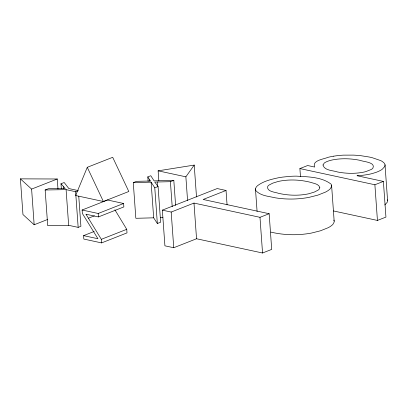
<?xml version="1.0" encoding="UTF-8"?>
<svg xmlns="http://www.w3.org/2000/svg" width="408" height="408" viewBox="0 0 408 408"><rect width="100%" height="100%" fill="white"/><g stroke="black" fill="none" stroke-linecap="round" stroke-linejoin="round"><path stroke-width="0.61" d="M87.276 167.311L75.638 195.514L103.387 201.501L128.806 191.495L112.695 157.309L87.276 167.311L103.387 201.501M187.578 200.603L185.869 176.822L194.218 165.082L158.12 170.835L158.839 180.846M384.795 204.944L387.269 202.21A29.254 8.843 -4.1 0 0 387.386 199.808M47.573 219.489L34.16 224.767L22.955 214.531L20.4 178.857L31.605 189.093L57.263 178.995L57.982 189.006M45.155 189.995L48.496 188.685L65.265 188.522L60.986 183.768L64.189 182.509L68.845 188.557L78.356 190.613L75.608 191.694L66.096 189.638L45.155 189.995L47.716 225.675L68.656 225.318L78.163 227.368L80.912 226.287L78.759 196.243M155.402 182.039L154.775 182.044L158.08 186.538L160.64 222.212L157.34 223.513L153.668 217.826L135.839 218.295L133.278 182.621L136.553 181.331L148.935 181.035A30.977 9.369 -4.1 0 1 149.904 181.024L150.501 181.03A34.512 10.435 -4.1 0 1 150.124 180.606L147.808 176.899L150.797 175.726L154.086 180.877L173.813 180.346L175.608 205.382M83.589 235.635L97.925 238.726L82.36 213.45L82.115 210.013L107.528 200.007L123.609 203.48L123.859 206.917L98.44 216.923L85.915 214.215A38.388 26.321 68.5 0 1 86.374 214.878L101.327 239.323L101.587 242.903L83.834 239.073L83.589 235.635L94.228 231.443M157.34 223.513L154.78 187.838L158.08 186.538M156.458 182.024L170.411 181.682L173.813 180.346M82.115 210.013L98.195 213.481L123.609 203.48M88.49 218.178L94.401 215.852M226.037 190.465L203.143 199.476L269.147 213.716L271.702 249.395L262.548 253.001L196.544 238.756L173.747 247.727L164.914 245.825L162.359 210.145L217.204 188.557L226.037 190.465L227.067 204.857M101.327 239.323L126.745 229.321L114.893 209.799M162.359 210.145L171.187 212.053L193.989 203.077L259.988 217.321L269.147 213.716M101.587 242.903L127 232.897L126.745 229.321M300.482 176.715L299.895 168.575L307.637 165.531L314.68 167.05C311.63 160.339 324.166 159.115 327.884 157.355A27.902 8.435 -4.1 0 1 333.764 156.167M299.895 168.575L374.886 184.758L383.382 181.412L385.937 217.092L377.441 220.432L333.438 210.941M133.278 182.621L151.108 182.152L154.78 187.838M160.369 217.673L162.889 217.607M20.4 178.857L57.263 178.995M383.382 181.412L356.99 175.721A24.873 7.522 -4.1 0 0 364.788 175.001L367.435 174.593A22.032 6.661 -4.1 0 0 372.484 173.492L376.462 172.217A29.488 8.915 -4.1 0 0 382.24 169.264L384.713 166.535A29.254 8.843 -4.1 0 0 384.831 164.128L383.933 162.807L382.332 161.527A43.381 13.117 -4.1 0 0 380.715 160.604L372.127 157.666A61.185 18.503 -4.1 0 0 369.138 157.004L360.988 155.718A46.777 14.142 -4.1 0 0 353.343 155.111L343.373 155.142A28.269 8.548 -4.1 0 0 333.764 156.167M158.12 170.835L185.869 176.822M270.815 232.096C282.05 234.758 293.75 235.411 305.215 234.014A30.758 9.302 -4.1 0 0 311.6 233.029L320.413 230.811L328.149 227.725A35.838 10.838 -4.1 0 0 332.969 224.247L334.132 222.12A29.84 9.022 -4.1 0 0 333.81 220.121M385.014 164.806L387.575 200.481M374.886 184.758L377.441 220.432M331.602 185.426L334.157 221.105M259.988 217.321L262.548 253.001M255.51 189.541L257.081 211.451M194.218 165.082L196.508 197.003M193.989 203.077L196.544 238.756M170.411 181.682L172.207 206.718M171.187 212.053L173.747 247.727M157.182 182.014L157.493 186.395M151.108 182.152L153.668 217.826M149.588 179.831L149.68 181.081M147.808 176.899L148.124 181.279M98.195 213.481L98.44 216.923M75.608 191.694L78.163 227.368M66.096 189.638L68.656 225.318M63.566 186.772L63.699 188.649M60.986 183.768L61.348 188.771M31.605 189.093L34.16 224.767M319.816 187.486L319.403 188.838A18.87 5.707 -4.1 0 1 318.072 190.154L314.359 192.061L309.157 193.667A18.987 5.743 -4.1 0 1 305.22 194.427C296.453 195.794 287.462 195.294 278.812 193.397C275.4 192.097 266.245 191.78 267.755 186.344A19.033 5.753 -4.1 0 1 269.112 185.023L272.86 183.105L278.006 181.524A18.952 5.732 -4.1 0 1 281.928 180.769C290.159 179.51 298.595 179.8 306.75 181.458A62.215 18.814 -4.1 0 1 310.519 182.299C313.645 183.467 318.699 183.748 319.816 187.486M322.993 165.005C324.503 170.763 332.943 170.36 337.595 171.987C345.78 173.553 354.251 173.839 362.467 172.365A16.611 5.024 -4.1 0 0 365.884 171.589L371.285 169.458A16.861 5.1 -4.1 0 0 372.841 168.254C375.941 162.093 363.334 161.798 360.085 160.344C351.14 158.513 341.827 158.146 332.831 159.854A16.101 4.871 -4.1 0 0 329.526 160.665L328.772 160.9A17.636 5.329 -4.1 0 0 326.691 161.68L326.094 161.956A15.769 4.768 -4.1 0 0 324.222 163.113L322.993 165.005M255.602 188.491L255.51 188.97A28.994 8.767 -4.1 0 0 255.872 190.653C260.656 195.942 268.688 196.233 275.232 197.804C284.284 199.282 293.546 199.436 302.654 198.339A30.758 9.302 -4.1 0 0 309.04 197.355L317.852 195.136L325.594 192.051A35.838 10.838 -4.1 0 0 330.414 188.572L331.577 186.446A29.84 9.022 -4.1 0 0 331.051 184.125C321.494 176.781 307.933 176.883 296.361 176.134A31.232 9.445 -4.1 0 0 289.476 176.394L282.754 177.087A31.095 9.404 -4.1 0 0 278.006 177.857C270.912 179.393 263.476 181.183 257.596 185.64A32.558 9.843 -4.1 0 0 255.989 187.537L255.602 188.491"/></g></svg>
